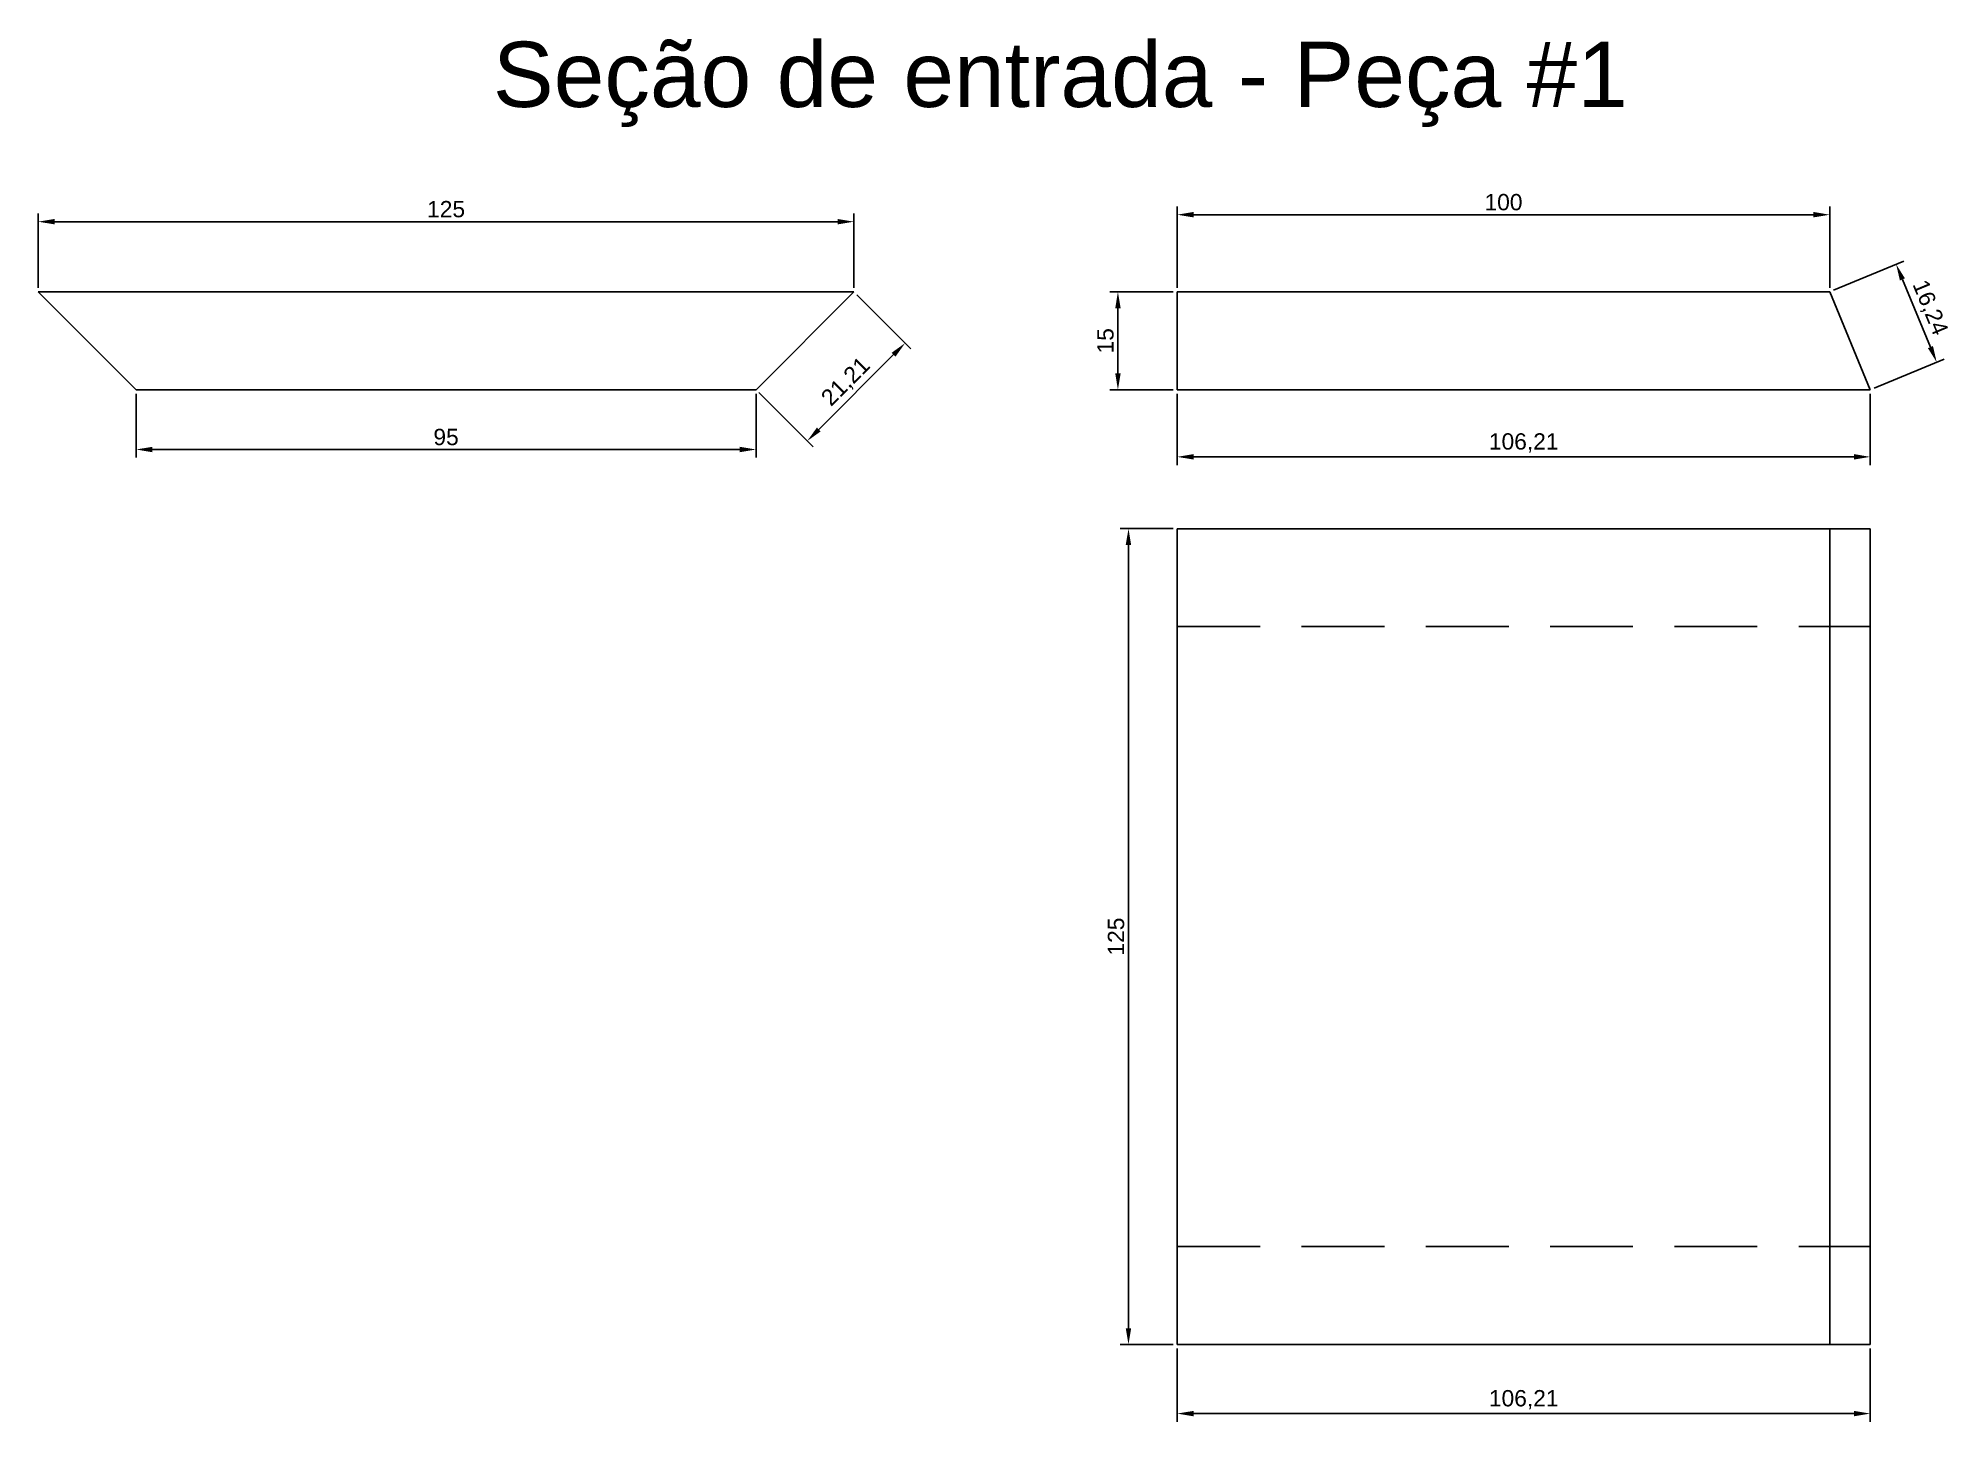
# Model space of a CAD drawing. Header units: millimetres. Extents: x 21 to 314, y 60 to 272.
import ezdxf

# ---------------------------------------------------------------- set-up
doc = ezdxf.new("R2010")
doc.units = ezdxf.units.MM
doc.linetypes.add('DASHED', pattern=[19.05, 12.7, -6.35])
doc.styles.get("Standard").update_dxf_attribs({"font": 'arial.ttf'})
doc.dimstyles.new('ISO-25', dxfattribs={"dimtxt": 2.5, "dimasz": 2.5, "dimexe": 1.25, "dimexo": 0.625, "dimtad": 1, "dimtxsty": 'Standard', "dimcen": 2.5, "dimadec": 0, "dimazin": 0, "dimtfac": 1, "dimtmove": 0, "dimatfit": 3, "dimfxl": 1, "dimarcsym": 0})

# ---------------------------------------------------------------- blocks, each defined once
blk = doc.blocks.new('*D2')
at = {"color": 5, "lineweight": -2}
for p, q in [((195.82, 234.23), (195.82, 246.67)), ((295.82, 234.23), (295.82, 246.67)), ((198.32, 245.42), (293.32, 245.42))]:
    blk.add_line(p, q, dxfattribs=at)
at = {"color": 5}
for points in [[(198.32, 245.84), (198.32, 245.01), (195.82, 245.42)], [(293.32, 245.01), (293.32, 245.84), (295.82, 245.42)]]:
    blk.add_solid(points, dxfattribs=at)
at = {"layer": 'Defpoints', "color": 0}
for p in [(295.82, 245.42), (195.82, 233.6), (295.82, 233.6)]:
    blk.add_point(p, dxfattribs=at)
at = {"color": 5, "insert": (245.82, 247.33), "char_height": 2.5, "attachment_point": 5}
blk.add_mtext('100', dxfattribs=at)
blk = doc.blocks.new('*D3')
at = {"color": 5, "lineweight": -2}
for p, q in [((195.19, 233.6), (185.48, 233.6)), ((186.73, 231.1), (186.73, 221.1)), ((195.19, 218.6), (185.48, 218.6))]:
    blk.add_line(p, q, dxfattribs=at)
at = {"color": 5}
for points in [[(187.15, 231.1), (186.32, 231.1), (186.73, 233.6)], [(186.32, 221.1), (187.15, 221.1), (186.73, 218.6)]]:
    blk.add_solid(points, dxfattribs=at)
at = {"layer": 'Defpoints', "color": 0}
for p in [(195.82, 233.6), (186.73, 218.6), (195.82, 218.6)]:
    blk.add_point(p, dxfattribs=at)
at = {"color": 5, "insert": (184.83, 226.1), "char_height": 2.5, "attachment_point": 5, "rotation": 90}
blk.add_mtext('15', dxfattribs=at)
blk = doc.blocks.new('*D4')
at = {"color": 5, "lineweight": -2}
for p, q in [((195.82, 217.98), (195.82, 207.07)), ((302.03, 217.98), (302.03, 207.07)), ((198.32, 208.32), (299.53, 208.32))]:
    blk.add_line(p, q, dxfattribs=at)
at = {"color": 5}
for points in [[(198.32, 208.74), (198.32, 207.91), (195.82, 208.32)], [(299.53, 207.91), (299.53, 208.74), (302.03, 208.32)]]:
    blk.add_solid(points, dxfattribs=at)
at = {"layer": 'Defpoints', "color": 0}
for p in [(195.82, 218.6), (302.03, 218.6), (302.03, 208.32)]:
    blk.add_point(p, dxfattribs=at)
at = {"color": 5, "insert": (248.92, 210.45), "char_height": 2.5, "attachment_point": 5}
blk.add_mtext('106,21', dxfattribs=at)
blk = doc.blocks.new('*D5')
at = {"color": 5, "lineweight": -2}
for p, q in [((195.19, 197.32), (187.1, 197.32)), ((188.35, 74.82), (188.35, 194.82)), ((195.19, 72.32), (187.1, 72.32))]:
    blk.add_line(p, q, dxfattribs=at)
at = {"color": 5}
for points in [[(188.76, 194.82), (187.93, 194.82), (188.35, 197.32)], [(187.93, 74.82), (188.76, 74.82), (188.35, 72.32)]]:
    blk.add_solid(points, dxfattribs=at)
at = {"layer": 'Defpoints', "color": 0}
for p in [(188.35, 197.32), (195.82, 197.32), (195.82, 72.32)]:
    blk.add_point(p, dxfattribs=at)
at = {"color": 5, "insert": (186.45, 134.82), "char_height": 2.5, "attachment_point": 5, "rotation": 90}
blk.add_mtext('125', dxfattribs=at)
blk = doc.blocks.new('*D6')
at = {"color": 5, "lineweight": -2}
for p, q in [((195.82, 71.69), (195.82, 60.49)), ((302.03, 71.69), (302.03, 60.49)), ((299.53, 61.74), (198.32, 61.74))]:
    blk.add_line(p, q, dxfattribs=at)
at = {"color": 5}
for points in [[(198.32, 62.15), (198.32, 61.32), (195.82, 61.74)], [(299.53, 61.32), (299.53, 62.15), (302.03, 61.74)]]:
    blk.add_solid(points, dxfattribs=at)
at = {"layer": 'Defpoints', "color": 0}
for p in [(195.82, 72.32), (302.03, 72.32), (195.82, 61.74)]:
    blk.add_point(p, dxfattribs=at)
at = {"color": 5, "insert": (248.92, 63.86), "char_height": 2.5, "attachment_point": 5}
blk.add_mtext('106,21', dxfattribs=at)
blk = doc.blocks.new('*D8')
at = {"color": 5, "lineweight": -2}
for p, q in [((21.27, 234.23), (21.27, 245.6)), ((23.77, 244.35), (143.77, 244.35)), ((146.27, 234.23), (146.27, 245.6))]:
    blk.add_line(p, q, dxfattribs=at)
at = {"color": 5}
for points in [[(23.77, 244.77), (23.77, 243.94), (21.27, 244.35)], [(143.77, 243.94), (143.77, 244.77), (146.27, 244.35)]]:
    blk.add_solid(points, dxfattribs=at)
at = {"layer": 'Defpoints', "color": 0}
for p in [(146.27, 244.35), (21.27, 233.6), (146.27, 233.6)]:
    blk.add_point(p, dxfattribs=at)
at = {"color": 5, "insert": (83.77, 246.26), "char_height": 2.5, "attachment_point": 5}
blk.add_mtext('125', dxfattribs=at)
blk = doc.blocks.new('*D9')
at = {"color": 5, "lineweight": -2}
for p, q in [((36.27, 217.98), (36.27, 208.2)), ((131.27, 217.98), (131.27, 208.2)), ((38.77, 209.45), (128.77, 209.45))]:
    blk.add_line(p, q, dxfattribs=at)
at = {"color": 5}
for points in [[(38.77, 209.86), (38.77, 209.03), (36.27, 209.45)], [(128.77, 209.03), (128.77, 209.86), (131.27, 209.45)]]:
    blk.add_solid(points, dxfattribs=at)
at = {"layer": 'Defpoints', "color": 0}
for p in [(36.27, 218.6), (131.27, 218.6), (131.27, 209.45)]:
    blk.add_point(p, dxfattribs=at)
at = {"color": 5, "insert": (83.77, 211.35), "char_height": 2.5, "attachment_point": 5}
blk.add_mtext('95', dxfattribs=at)
blk = doc.blocks.new('*D10')
at = {"color": 5, "lineweight": -2}
for p, q in [((146.71, 233.16), (155.01, 224.86)), ((152.35, 223.98), (140.89, 212.52)), ((131.71, 218.16), (140.01, 209.86))]:
    blk.add_line(p, q, dxfattribs=at)
at = {"color": 5}
for points in [[(152.65, 223.69), (152.06, 224.27), (154.12, 225.75)], [(140.6, 212.81), (141.18, 212.22), (139.12, 210.75)]]:
    blk.add_solid(points, dxfattribs=at)
at = {"layer": 'Defpoints', "color": 0}
for p in [(146.27, 233.6), (131.27, 218.6), (139.12, 210.75)]:
    blk.add_point(p, dxfattribs=at)
at = {"color": 5, "insert": (145.12, 219.75), "char_height": 2.5, "attachment_point": 5, "rotation": 45}
blk.add_mtext('21,21', dxfattribs=at)
blk = doc.blocks.new('*D11')
at = {"color": 5, "lineweight": -2}
for p, q in [((296.39, 233.84), (307.15, 238.3)), ((306.95, 235.51), (311.25, 225.13)), ((302.61, 218.84), (313.36, 223.3))]:
    blk.add_line(p, q, dxfattribs=at)
at = {"color": 5}
for points in [[(307.34, 235.67), (306.57, 235.35), (306, 237.82)], [(310.87, 224.97), (311.64, 225.29), (312.21, 222.82)]]:
    blk.add_solid(points, dxfattribs=at)
at = {"layer": 'Defpoints', "color": 0}
for p in [(295.82, 233.6), (312.21, 222.82), (302.03, 218.6)]:
    blk.add_point(p, dxfattribs=at)
at = {"color": 5, "insert": (311.07, 231.13), "char_height": 2.5, "attachment_point": 5, "rotation": 292.5}
blk.add_mtext('16,24', dxfattribs=at)

msp = doc.modelspace()

# ---------------------------------------------------------------- linework, layer by layer
for p, q in [((21.267, 233.602), (146.267, 233.602)), ((21.267, 233.602), (36.267, 218.602)), ((131.267, 218.602), (146.267, 233.602)), ((195.816, 233.602), (295.816, 233.602)), ((195.816, 233.602), (195.816, 218.602)), ((295.816, 233.602), (302.029, 218.602)), ((83.767, 218.602), (36.267, 218.602)), ((83.767, 218.602), (131.267, 218.602)), ((195.816, 218.602), (302.029, 218.602)), ((195.816, 197.316), (295.816, 197.316)), ((195.816, 72.316), (195.816, 197.316)), ((295.816, 197.316), (295.816, 72.316)), ((295.816, 197.316), (302.029, 197.316)), ((302.029, 197.316), (302.029, 72.316)), ((295.816, 72.316), (195.816, 72.316)), ((295.816, 72.316), (302.029, 72.316))]:
    msp.add_line(p, q)
at = {"linetype": 'DASHED'}
for p, q in [((195.816, 182.316), (302.029, 182.316)), ((195.816, 87.316), (302.029, 87.316)), ((195.816, 72.316), (302.029, 72.316)), ((195.816, 72.316), (302.029, 72.316)), ((195.816, 72.316), (302.029, 72.316))]:
    msp.add_line(p, q, dxfattribs=at)

# ---------------------------------------------------------------- texts
msp.add_text('Seção de entrada - Peça #1', height=10).set_placement((90.942, 261.926))

# ---------------------------------------------------------------- dimensions: what is measured, and where the dimension line sits
for base, p1, p2, picture, middle in [((146.267, 244.355), (21.267, 233.602), (146.267, 233.602), '*D8', (83.767, 246.256)), ((131.267, 209.445), (36.267, 218.602), (131.267, 218.602), '*D9', (83.767, 211.347)), ((195.816, 61.735), (302.029, 72.316), (195.816, 72.316), '*D6', (248.923, 63.863))]:
    dim = msp.add_linear_dim(base=base, p1=p1, p2=p2, dimstyle='ISO-25', override={"dimclrd": 5, "dimclre": 5, "dimclrt": 5})
    dim.commit()
    dim.dimension.update_dxf_attribs({"geometry": picture, "text_midpoint": middle})
for p1, p2, distance, picture, middle in [((195.816, 233.602), (295.816, 233.602), 11.822, '*D2', (245.816, 247.326)), ((295.816, 233.602), (302.029, 218.602), 11.018, '*D11', (311.067, 231.133)), ((146.267, 233.602), (131.267, 218.602), 11.108, '*D10', (145.118, 219.752)), ((195.816, 233.602), (195.816, 218.602), -9.083, '*D3', (184.832, 226.102)), ((195.816, 218.602), (302.029, 218.602), -10.278, '*D4', (248.923, 210.451)), ((195.816, 72.316), (195.816, 197.316), 7.469, '*D5', (186.446, 134.816))]:
    dim = msp.add_aligned_dim(p1=p1, p2=p2, distance=distance, dimstyle='ISO-25', override={"dimclrd": 5, "dimclre": 5, "dimclrt": 5})
    dim.commit()
    dim.dimension.update_dxf_attribs({"geometry": picture, "text_midpoint": middle})

doc.saveas('drawing.dxf')
